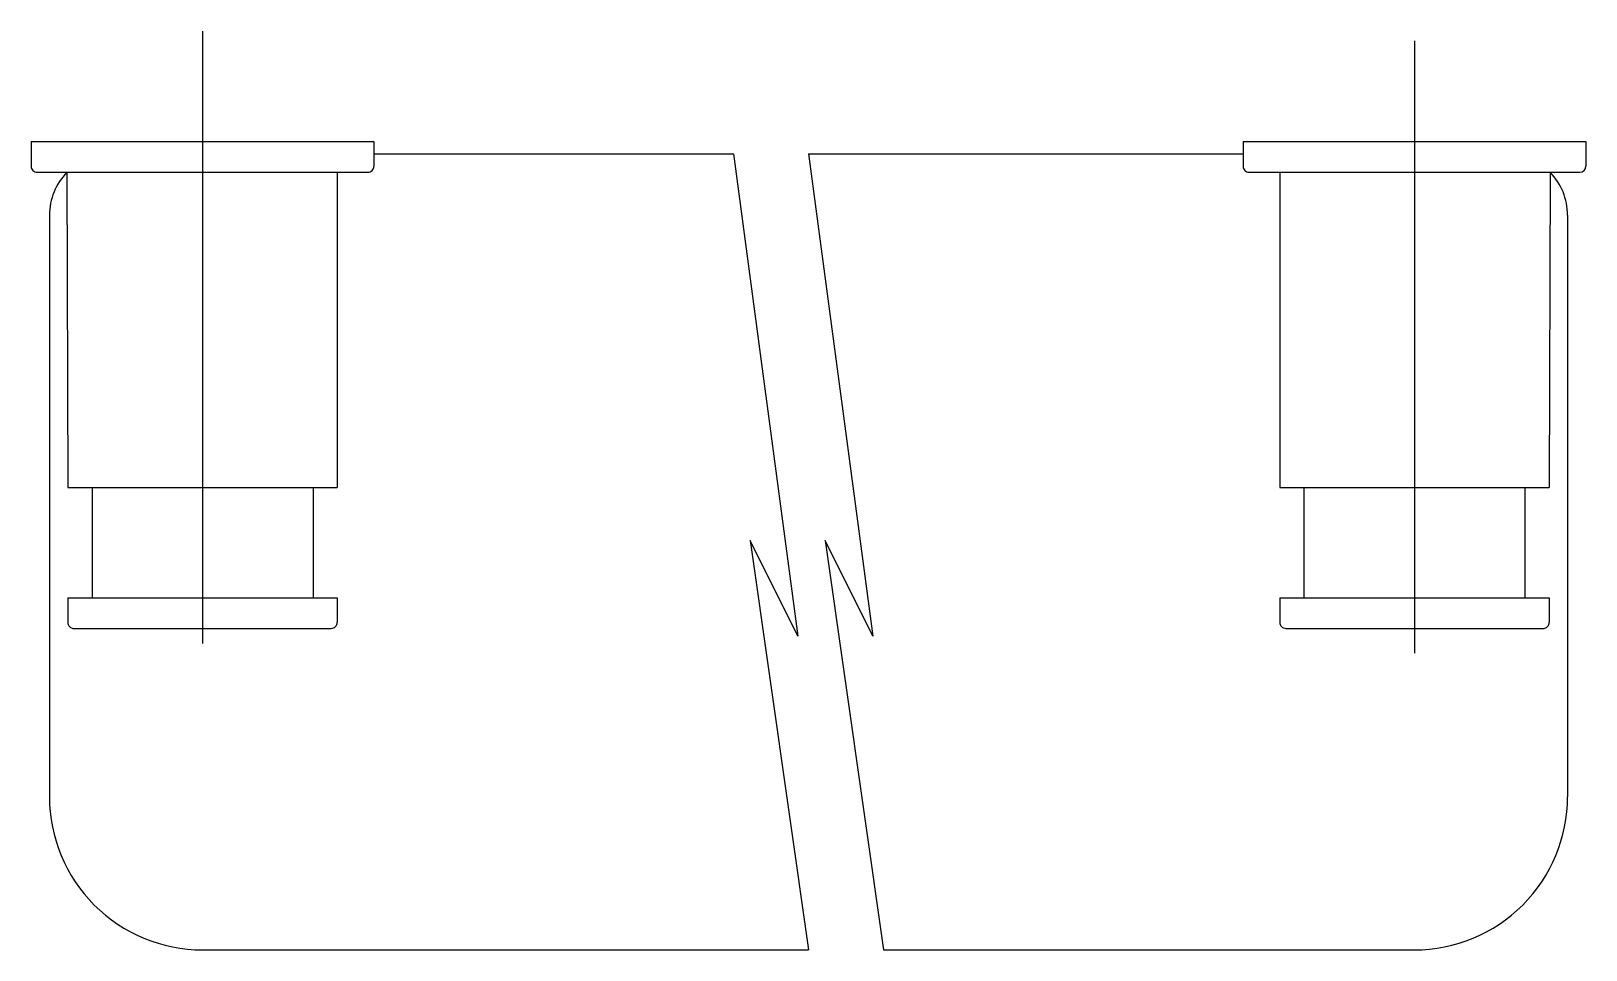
# Model space of a CAD drawing. Extents: x -1.034 to -0.78, y 434.719 to 434.869.
import ezdxf

# ---------------------------------------------------------------- set-up
doc = ezdxf.new("R2010")
doc.units = 0
doc.header["$LTSCALE"] = 0.2
doc.header["$MEASUREMENT"] = 0
doc.linetypes.add('AXES', pattern=[0.54, 0.3, -0.08, 0.08, -0.08])
doc.linetypes.add('CONTINU', pattern=[0])
doc.layers.get('0').update_dxf_attribs({"linetype": 'CONTINUOUS'})
doc.layers.add('DECA_EIXOS', color=5, linetype='AXES')

msp = doc.modelspace()

# ---------------------------------------------------------------- linework, layer by layer
at = {"linetype": 'CONTINU'}
for points in [[(-1.03407, 434.85096), (-0.97807, 434.85096)], [(-1.03407, 434.85096), (-1.03407, 434.84696)], [(-0.97807, 434.85096), (-0.97807, 434.84696)], [(-0.83614, 434.85096), (-0.78014, 434.85096)], [(-0.83614, 434.85096), (-0.83614, 434.84696)], [(-0.78014, 434.85096), (-0.78014, 434.84696)], [(-0.97807, 434.84896), (-0.91937, 434.84896)], [(-0.91937, 434.84896), (-0.90884, 434.77019)], [(-0.90711, 434.84896), (-0.89658, 434.77019)], [(-0.90711, 434.84896), (-0.83614, 434.84896)], [(-1.03307, 434.84596), (-0.97907, 434.84596)], [(-1.02821, 434.84596), (-1.02807, 434.79446)], [(-0.98407, 434.84596), (-0.98407, 434.79446)], [(-0.83514, 434.84596), (-0.78114, 434.84596)], [(-0.83014, 434.84596), (-0.83014, 434.79446)], [(-0.786, 434.84596), (-0.78614, 434.79446)], [(-1.03107, 434.83896), (-1.03107, 434.74397)], [(-0.78314, 434.83896), (-0.78314, 434.74397)], [(-1.02807, 434.79446), (-0.98407, 434.79446)], [(-1.02412, 434.79446), (-1.02412, 434.77646)], [(-0.98803, 434.79446), (-0.98803, 434.77646)], [(-0.83014, 434.79446), (-0.78614, 434.79446)], [(-0.82619, 434.79446), (-0.82619, 434.77646)], [(-0.7901, 434.79446), (-0.7901, 434.77646)], [(-0.90884, 434.77019), (-0.91666, 434.78584)], [(-0.91666, 434.78584), (-0.90711, 434.71896)], [(-0.89658, 434.77019), (-0.9044, 434.78584)], [(-0.9044, 434.78584), (-0.89485, 434.71896)], [(-1.02807, 434.77646), (-0.98407, 434.77646)], [(-1.02807, 434.77646), (-1.02807, 434.77247)], [(-0.98407, 434.77646), (-0.98407, 434.77247)], [(-0.83014, 434.77646), (-0.78614, 434.77646)], [(-0.83014, 434.77646), (-0.83014, 434.77247)], [(-0.78614, 434.77646), (-0.78614, 434.77247)], [(-1.02707, 434.77146), (-0.98507, 434.77146)], [(-0.82914, 434.77146), (-0.78715, 434.77146)], [(-1.00607, 434.71896), (-0.90711, 434.71896)], [(-0.89485, 434.71896), (-0.80814, 434.71896)]]:
    msp.add_lwpolyline(points, dxfattribs=at)
for points in [[(-1.03407, 434.84696, 0.414454), (-1.03307, 434.84596)], [(-1.02821, 434.84596, 0.196327), (-1.03107, 434.83896)], [(-0.97907, 434.84596, 0.415546), (-0.97807, 434.84696)], [(-0.83614, 434.84696, 0.414549), (-0.83514, 434.84596)], [(-0.78314, 434.83896, 0.196317), (-0.786, 434.84596)], [(-0.78114, 434.84596, 0.414203), (-0.78014, 434.84696)], [(-1.02807, 434.77247, 0.419207), (-1.02707, 434.77146)], [(-0.98507, 434.77146, 0.416048), (-0.98407, 434.77247)], [(-0.83014, 434.77247, 0.415473), (-0.82914, 434.77146)], [(-0.78715, 434.77146, 0.415896), (-0.78614, 434.77247)], [(-1.03107, 434.74397, 0.41432), (-1.00607, 434.71896)], [(-0.80814, 434.71896, 0.414317), (-0.78314, 434.74397)]]:
    msp.add_lwpolyline(points, format="xyb", dxfattribs=at)
at = {"layer": 'DECA_EIXOS'}
for points in [[(-1.00607, 434.86902), (-1.00607, 434.75517)], [(-0.80814, 434.86742), (-0.80814, 434.75676)]]:
    msp.add_lwpolyline(points, dxfattribs=at)

doc.saveas('drawing.dxf')
